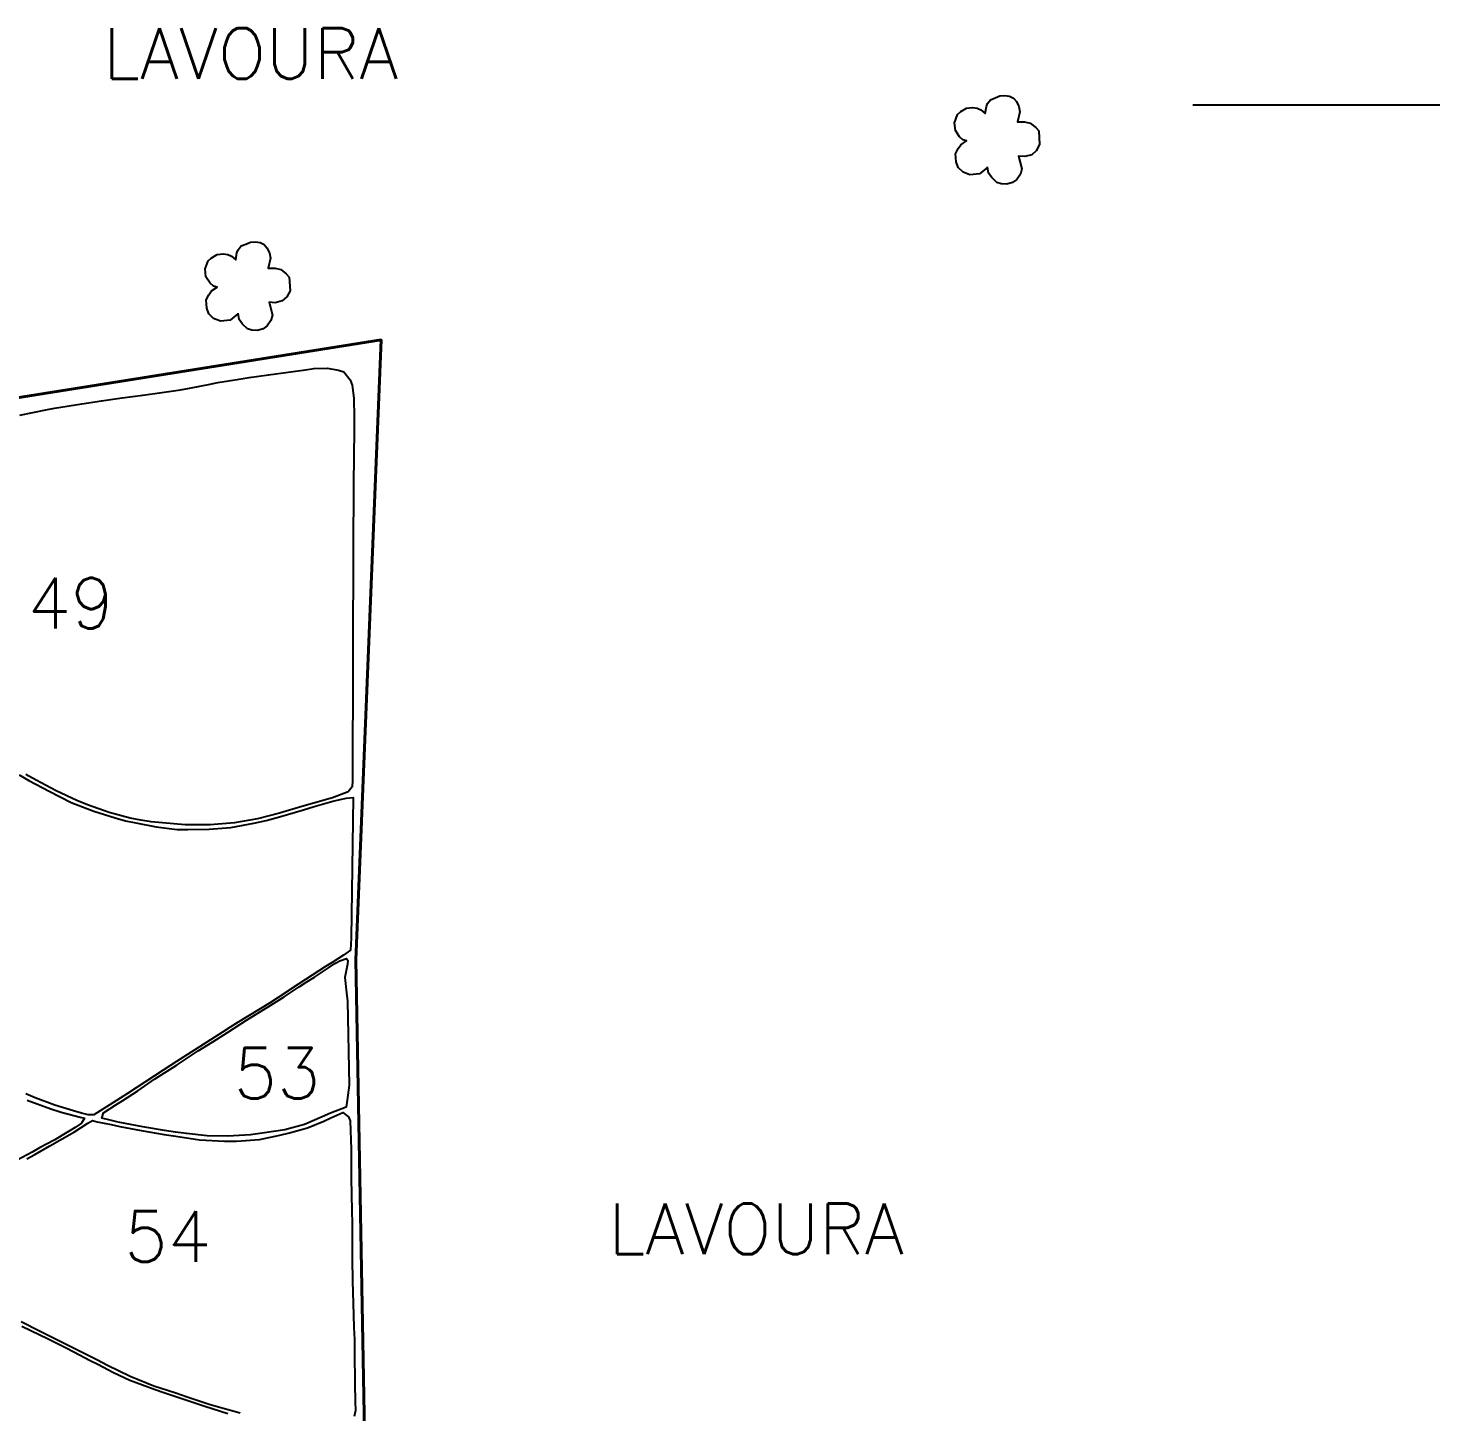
# Model space of a CAD drawing. Extents: x 743869 to 754264, y 7795787 to 7803137.
# Drawn here: x 749281 to 750541, y 7798426 to 7799669 of the extents above; entities that cross this region are included whole.
import ezdxf

# ---------------------------------------------------------------- set-up
doc = ezdxf.new("R2010")
doc.units = 0
doc.linetypes.add('CONTINUO', pattern=[0])
doc.layers.add('0114000593', color=1, linetype='Continuous', lineweight=40)
doc.layers.add('TEXTO_DIVERSOS', color=7, linetype='Continuous', lineweight=5)
for name, color, linetype in [('0114000593049', 5, 'Continuous'), ('0114000593050', 5, 'Continuous'), ('0114000593051', 5, 'Continuous'), ('0114000593053', 5, 'Continuous'), ('0114000593054', 5, 'Continuous'), ('0114000593055', 5, 'Continuous'), ('MALHA', 8, 'Continuous'), ('MATO', 3, 'Continuous'), ('TEXTO_NUN_TAL', 7, 'Continuous')]:
    doc.layers.add(name, color=color, linetype=linetype)
doc.styles.add('Simplex', font='simplex.shx')

msp = doc.modelspace()

# ---------------------------------------------------------------- linework, layer by layer
at = {"layer": '0114000593', "linetype": 'ByBlock'}
msp.add_lwpolyline([(749592.3, 7797885.2), (749574.8, 7798831.7), (749597.6, 7799388.7), (748939.4, 7799284)], dxfattribs=at)
at = {"layer": '0114000593049'}
msp.add_lwpolyline([(749273.2, 7799321.2), (749296.6, 7799325.8), (749304.4, 7799327.3), (749328.9, 7799331.2), (749346.6, 7799333.9), (749365.1, 7799336.7), (749383.5, 7799339.2), (749400.8, 7799341.4), (749417.4, 7799343.9), (749425.6, 7799345.4), (749442.5, 7799348.7), (749451, 7799350.4), (749470, 7799353.6), (749479.2, 7799355.1), (749496.6, 7799357.5), (749514.3, 7799359.8), (749529.8, 7799361.9), (749537.2, 7799362.9), (749549.2, 7799363.3), (749559.4, 7799361.4), (749564.2, 7799360.1), (749569.7, 7799352.8), (749571.5, 7799348), (749573.1, 7799336.3), (749573.5, 7799319), (749573.5, 7799310), (749573.1, 7799281.6), (749572.8, 7799261.4), (749572.9, 7799240.1), (749572.6, 7799219.4), (749572.5, 7799209.1), (749572, 7798992.9), (749571.5, 7798987.1), (749567.9, 7798982.8), (749554, 7798977.2), (749535.9, 7798972.2), (749526.3, 7798969.5), (749506.4, 7798963.7), (749486.7, 7798958.6), (749466.1, 7798955), (749444.1, 7798953.2), (749421.5, 7798953.1), (749391.2, 7798955.8), (749381.7, 7798957.2), (749372.2, 7798959.2), (749353.4, 7798964.1), (749334, 7798971), (749324.5, 7798974.9), (749305.8, 7798983.5), (749287.8, 7798993.3), (749278.6, 7798998.4)], dxfattribs=at)
at = {"layer": '0114000593050'}
msp.add_lwpolyline([(749272.5, 7798997.9), (749281.3, 7798993), (749299.6, 7798983.2), (749319.3, 7798973.2), (749339.6, 7798965.5), (749358.8, 7798959.4), (749368.2, 7798956.7), (749377.3, 7798954.8), (749395.7, 7798951.3), (749414.4, 7798949), (749424, 7798949), (749443.1, 7798949.3), (749462.7, 7798950.7), (749483.3, 7798954.5), (749494.4, 7798957.1), (749506.3, 7798960.4), (749527.9, 7798966.6), (749537.6, 7798969.5), (749554.4, 7798974.3), (749566.2, 7798977.1), (749572.4, 7798977.5), (749570.6, 7798851.4), (749570, 7798840.4), (749563.9, 7798836.1), (749553.6, 7798829.5), (749547.8, 7798825.8), (749535.6, 7798818.1), (749523.6, 7798810.2), (749504.2, 7798797.4), (749497.3, 7798793), (749469.1, 7798775.7), (749462.1, 7798771.3), (749455.2, 7798766.8), (749441, 7798757.8), (749426.9, 7798748.9), (749414, 7798740.5), (749401.9, 7798732.8), (749369.8, 7798711.8), (749356.7, 7798703.4), (749339.5, 7798692.4), (749334.5, 7798692.5), (749328.6, 7798694), (749321.5, 7798696), (749304.7, 7798701.3), (749287, 7798707.9), (749278.6, 7798711.4)], dxfattribs=at)
at = {"layer": '0114000593051'}
msp.add_lwpolyline([(749279.8, 7798705.7), (749301, 7798697.9), (749310.4, 7798694.9), (749327.2, 7798690.5), (749331.2, 7798689.4), (749328.5, 7798685), (749322.9, 7798681.2), (749310.9, 7798673.9), (749304.5, 7798670.2), (749290.8, 7798662.8), (749284.3, 7798659.1), (749270.9, 7798651.7)], dxfattribs=at)
at = {"layer": '0114000593053'}
msp.add_lwpolyline([(749565.1, 7798816), (749566.6, 7798802), (749567.3, 7798794.6), (749568.8, 7798719.2), (749567.1, 7798705.8), (749566.1, 7798699.5), (749552.3, 7798693.9), (749544.8, 7798690.7), (749528.8, 7798683.9), (749511.2, 7798679.1), (749490.9, 7798676), (749480.3, 7798674.6), (749459.9, 7798673.4), (749441.4, 7798673.8), (749422.8, 7798675.7), (749413, 7798677.1), (749403.2, 7798678.6), (749383.5, 7798681.8), (749361.6, 7798686), (749353, 7798687.9), (749346.7, 7798689.5), (749348.3, 7798694.4), (749359.4, 7798701.4), (749365.6, 7798705.4), (749379, 7798714.2), (749394, 7798724.5), (749414.6, 7798737.6), (749433.4, 7798749.9), (749446.5, 7798758.1), (749459.7, 7798766.6), (749476.8, 7798777.5), (749496.1, 7798789.6), (749510.5, 7798798.7), (749524.1, 7798807.6), (749530.9, 7798811.9), (749537.7, 7798816.2), (749550.3, 7798824.5), (749556.2, 7798828.5), (749560.6, 7798831), (749566.6, 7798833.1), (749567.6, 7798831.3), (749567.3, 7798827.9)], close=True, dxfattribs=at)
at = {"layer": '0114000593054'}
for points in [[(749279.4, 7798653.1), (749286.6, 7798657), (749300.2, 7798664.7), (749322.2, 7798677.4), (749334.1, 7798685.2), (749338.3, 7798687.4), (749342.6, 7798686.4), (749355.1, 7798683.8), (749363, 7798682.2), (749382.1, 7798678.4), (749402.8, 7798675), (749413.3, 7798673.4), (749434.6, 7798670.2), (749456.9, 7798668.9), (749467.7, 7798668.9), (749488.5, 7798670.5), (749506.7, 7798674.2), (749515.3, 7798676.3), (749531.4, 7798681), (749546.1, 7798686.9), (749552.5, 7798689.7), (749563.2, 7798694.7), (749568.2, 7798690.8), (749569.9, 7798687.1), (749570.8, 7798661.4), (749570.7, 7798646.1), (749570.8, 7798638.3), (749571, 7798618.3), (749571.2, 7798609.1), (749571.7, 7798592.1), (749571.6, 7798573), (749571.6, 7798563.2), (749571.8, 7798543.2), (749572.4, 7798523.1), (749572.8, 7798512.5), (749573.2, 7798501.5), (749573.6, 7798490.6), (749573.7, 7798469.7), (749573.9, 7798460.1), (749574, 7798451.3), (749574.4, 7798434.6), (749574.6, 7798426.8), (749573.4, 7798421.5)], [(749471.1, 7798424.4), (749462.4, 7798426.8), (749444, 7798431.9), (749423.5, 7798439), (749413.4, 7798442.4), (749393.5, 7798448.8), (749372.2, 7798457.6), (749352, 7798467.3), (749342.2, 7798472.3), (749321.5, 7798482.9), (749311.3, 7798488), (749291.3, 7798498), (749274.4, 7798506.5)]]:
    msp.add_lwpolyline(points, dxfattribs=at)
at = {"layer": '0114000593055'}
msp.add_lwpolyline([(749275.1, 7798502.7), (749282.9, 7798498.9), (749298.6, 7798491.3), (749314.3, 7798483.6), (749321.6, 7798479.7), (749336.2, 7798471.9), (749343.1, 7798468.4), (749357.3, 7798461.1), (749371.9, 7798454.3), (749394.7, 7798445.8), (749402.6, 7798443.2), (749439.2, 7798430.9), (749460.1, 7798424.2)], dxfattribs=at)
at = {"layer": 'MALHA', "linetype": 'ByBlock'}
msp.add_lwpolyline([(750326.7, 7799600), (752220.4, 7799600)], dxfattribs=at)
at = {"layer": 'MATO', "linetype": 'CONTINUO'}
for points in [[(750142.1, 7799543.7, 0), (750135.2, 7799537.9, 0), (750126.5, 7799536.9, 0), (750120.3, 7799539.4, 0), (750115.8, 7799543.7, 0), (750114, 7799548.7, 0), (750113.5, 7799556, 0), (750115.9, 7799560.6, 0), (750118.4, 7799564.1, 0), (750123.4, 7799567.5, 0), (750120.2, 7799568.5, 0), (750117.1, 7799571.1, 0), (750113.4, 7799576.9, 0), (750112.7, 7799583.9, 0), (750115.4, 7799591.2, 0), (750118.2, 7799593.8, 0), (750123.3, 7799596.9, 0), (750128.7, 7799597.6, 0), (750133, 7799597, 0), (750136.4, 7799595.4, 0), (750140.2, 7799592.1, 0), (750141.3, 7799598.5, 0), (750142.2, 7799601, 0), (750145, 7799604.5, 0), (750149.2, 7799606.1, 0), (750153.2, 7799607.9, 0), (750157.8, 7799608.3, 0), (750162.1, 7799607.7, 0), (750165.6, 7799605.8, 0), (750168.2, 7799603, 0), (750170.5, 7799598.5, 0), (750171.3, 7799593.5, 0), (750169.3, 7799584.6, 0), (750175.5, 7799584.7, 0), (750180.7, 7799583.4, 0), (750185.6, 7799579.6, 0), (750188.3, 7799576.5, 0), (750189, 7799564.2, 0), (750186, 7799558.7, 0), (750182, 7799555.1, 0), (750175.7, 7799553.4, 0), (750170.2, 7799553.9, 0), (750173.1, 7799542.4, 0), (750171.8, 7799537.6, 0), (750168.5, 7799532.9, 0), (750164.8, 7799530, 0), (750159.6, 7799528.7, 0), (750154.5, 7799529, 0), (750150.6, 7799530.1, 0), (750146.2, 7799534.5, 0), (750143.2, 7799538.4, 0), (750142.3, 7799544.3, 0)], [(749469, 7799412.3, 0), (749462.2, 7799406.5, 0), (749453.4, 7799405.5, 0), (749447.2, 7799407.9, 0), (749442.8, 7799412.3, 0), (749441, 7799417.3, 0), (749440.5, 7799424.6, 0), (749442.9, 7799429.2, 0), (749445.4, 7799432.7, 0), (749450.4, 7799436.1, 0), (749447.2, 7799437.1, 0), (749444, 7799439.7, 0), (749440.3, 7799445.5, 0), (749439.7, 7799452.5, 0), (749442.3, 7799459.8, 0), (749445.1, 7799462.3, 0), (749450.3, 7799465.5, 0), (749455.7, 7799466.2, 0), (749460, 7799465.6, 0), (749463.4, 7799464, 0), (749467.1, 7799460.7, 0), (749468.2, 7799467, 0), (749469.2, 7799469.6, 0), (749472, 7799473.1, 0), (749476.1, 7799474.6, 0), (749480.2, 7799476.4, 0), (749484.7, 7799476.9, 0), (749489, 7799476.2, 0), (749492.5, 7799474.4, 0), (749495.1, 7799471.6, 0), (749497.4, 7799467.1, 0), (749498.3, 7799462.1, 0), (749496.2, 7799453.2, 0), (749502.5, 7799453.3, 0), (749507.6, 7799452, 0), (749512.5, 7799448.2, 0), (749515.2, 7799445.1, 0), (749515.9, 7799432.8, 0), (749512.9, 7799427.3, 0), (749508.9, 7799423.7, 0), (749502.6, 7799422, 0), (749497.1, 7799422.5, 0), (749500.1, 7799411, 0), (749498.7, 7799406.1, 0), (749495.4, 7799401.5, 0), (749491.8, 7799398.6, 0), (749486.6, 7799397.3, 0), (749481.4, 7799397.6, 0), (749477.6, 7799398.7, 0), (749473.2, 7799403, 0), (749470.2, 7799407, 0), (749469.2, 7799412.9, 0)]]:
    msp.add_polyline3d(points, dxfattribs=at)

# ---------------------------------------------------------------- texts
at = {"layer": 'TEXTO_DIVERSOS', "linetype": 'Continuous', "style": 'Simplex'}
for p in [(749347.9, 7799623.4), (749801.9, 7798567.3)]:
    msp.add_text('LAVOURA', height=45.5, dxfattribs=at).set_placement(p)
at = {"layer": 'TEXTO_NUN_TAL', "linetype": 'Continuous', "style": 'Simplex'}
for s, p in [('49', (749279.9, 7799129.6)), ('53', (749465.2, 7798707.1)), ('54', (749366.9, 7798560.6))]:
    msp.add_text(s, height=45.5, dxfattribs=at).set_placement(p)

doc.saveas('drawing.dxf')
